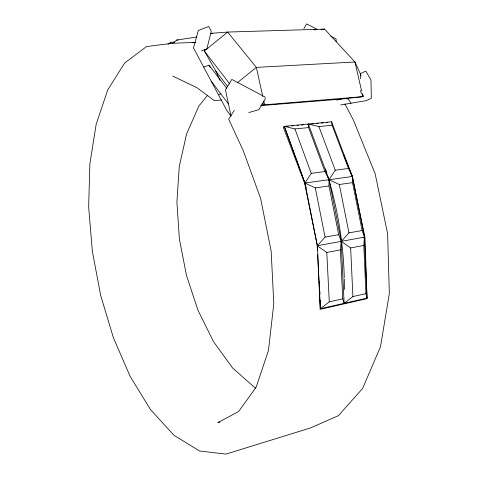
<?xml version="1.0" encoding="UTF-8"?>
<svg xmlns="http://www.w3.org/2000/svg" width="478" height="478" viewBox="0 0 478 478"><rect width="100%" height="100%" fill="white"/><g stroke="black" fill="none" stroke-linecap="round" stroke-linejoin="round"><path stroke-width="0.72" d="M317.404 250.167L317.177 245.758L364.517 237.118L362.127 230.527L348.964 232.864L341.328 241.354L338.687 234.692L328.984 185.96L329.049 179.704L308.346 124.023L318.892 126.568L332.09 125.266L348.474 168.465L352.364 176.507L365.013 237.805L367.026 298.642L320.117 309.332L317.482 246.511L304.635 183.295L283.131 126.79L284.595 126.652M317.631 254.577L320.433 308.716L367.044 298.117L365.921 293.635L363.806 245.465L364.373 237.136L363.172 237.936M365.921 293.635L352.901 296.551L344.13 303.327L342.744 298.828L340.402 249.875L341.173 241.372L350.655 247.939L363.806 245.465M204.686 49.64L204.363 51.038L215.751 70.989L219.982 80.34M170.479 43.653L170.963 42.243L174.59 42.118M303.871 28.662L306.571 23.9L317.051 29.248M234.328 110.37L228.669 119.153L243.236 150.624L260.57 198.251L271.157 251.117L273.804 303.667L268.463 350.452L256.142 387.234L238.582 411.54L217.795 422.671L219.946 422.056M338.687 234.692L325.064 237.106L317.35 245.728L304.94 183.014L311.244 173.347L324.926 171.554L329.049 179.704L341.328 241.354M348.474 168.465L335.245 170.198L329.049 179.704L339.302 184.502L352.525 182.626L352.364 176.507L331.595 121.788L284.314 126.341L304.94 183.014L306.201 187.974M364.517 237.118L352.364 176.507L345.755 160.005M207.601 95.224L198.86 106.074L186.587 133.93L179.268 166.547L176.902 202.098L179.375 238.928L186.486 275.477L197.97 310.222L213.475 341.579L232.517 367.881L254.398 387.329L255.76 387.945M172.217 43.743L176.651 40.074L196.924 37.009M237.291 82.76L256.363 67.386L354.951 61.997L361.099 75.542M342.744 298.828L329.282 301.845L320.433 308.716L320.242 300.088M167.969 44.293L170.963 42.243M201.483 50.901L206.843 48.899L211.294 31.393L208.755 26.463L198.334 30.461L193.488 47.92L226.984 110.771L231.035 116.178L225.473 89.846L231.83 79.402L265.015 96.998L265.236 99.143L258.939 109.623L248.811 112.551M203.712 67.111L209.011 65.169L226.68 88.257M218.392 94.704L221.003 93.784M336.811 100.105L341.053 99.125L362.916 96.652L362.844 94.447M317.177 245.758L326.797 252.438L340.402 249.875M346.831 99.125L348.295 98.874L350.96 103.224M340.695 104.939L366.04 100.697L371.334 98.319L370.964 79.892L365.813 71.12L360.651 73.516L360.669 78.643M261.102 105.094L362.916 96.652L362.252 93.766M192.407 42.781L195.365 42.363M324.926 171.554L308.591 127.584L294.944 128.935L284.314 126.341L304.94 183.014L315.307 187.902L328.984 185.96M304.94 183.014L352.364 176.507M193.142 42.757L195.359 42.482M286.794 126.437L288.264 126.3M291.927 125.941L293.39 125.804M297.059 125.445L298.523 125.308M301.457 125.021L303.655 124.812M307.324 124.459L308.788 124.316M311.71 124.035L313.174 123.892M316.83 123.539L318.294 123.396M321.216 123.115L323.415 122.906M326.337 122.619L327.8 122.482M260.839 105.602L341.053 99.125M210.595 33.364L227.63 32.062L324.634 29.128L354.951 61.997L361.583 90.874M221.667 100.022L214.234 100.577L196.954 87.683L172.785 76.151M313.759 29.887L315.934 29.732M321.007 29.379L324.634 29.128M195.365 42.417L172.678 43.241L146.525 46.575L124.627 63.042L107.741 89.864L96.156 124.346L89.852 164.085L88.663 207.022L92.356 251.35L100.685 295.434L113.376 337.677L130.136 376.389L150.552 409.664L174.01 435.339L199.595 450.993L225.933 454.1L310.551 427.924L338.382 415.675L362.623 388.441L380.464 346.813L389.337 293.564L387.604 233.664L375.122 173.61L353.373 120.014L344.913 103.953M176.651 40.074L178.115 40.021M210.601 33.46L212.835 33.394M330.806 36.268L336.046 38.939L336.207 41.574M261.956 103.134L264.549 104.545L263.748 100.9M229.816 84.003L204.363 51.038L227.63 32.062L256.363 67.386L262.786 96.532M215.751 70.989L227.743 86.608M211.127 81.045L228.412 103.947M363.388 96.275L360.723 91.83L360.717 90.366M209.011 65.169L210.35 67.715M343.843 155.189L345.206 158.63M318.892 126.568L335.245 170.198M294.944 128.935L311.244 173.347M352.525 182.626L362.127 230.527M339.302 184.502L348.964 232.864M315.307 187.902L325.064 237.106M331.595 121.788L332.09 125.266M308.346 124.023L308.591 127.584M319.352 281.644L319.507 284.601M319.854 291.269L320.003 294.227M326.797 252.438L329.282 301.845M341.173 241.372L344.13 303.327M350.655 247.939L352.901 296.551M364.373 237.136L367.044 298.117M325.5 168.913A202.224 104.503 80.4 0 1 326.91 173.311M327.597 175.522A202.224 104.503 80.4 0 1 344.274 277.604M344.309 279.098A202.224 104.503 80.4 0 1 344.381 289.477"/></g></svg>
